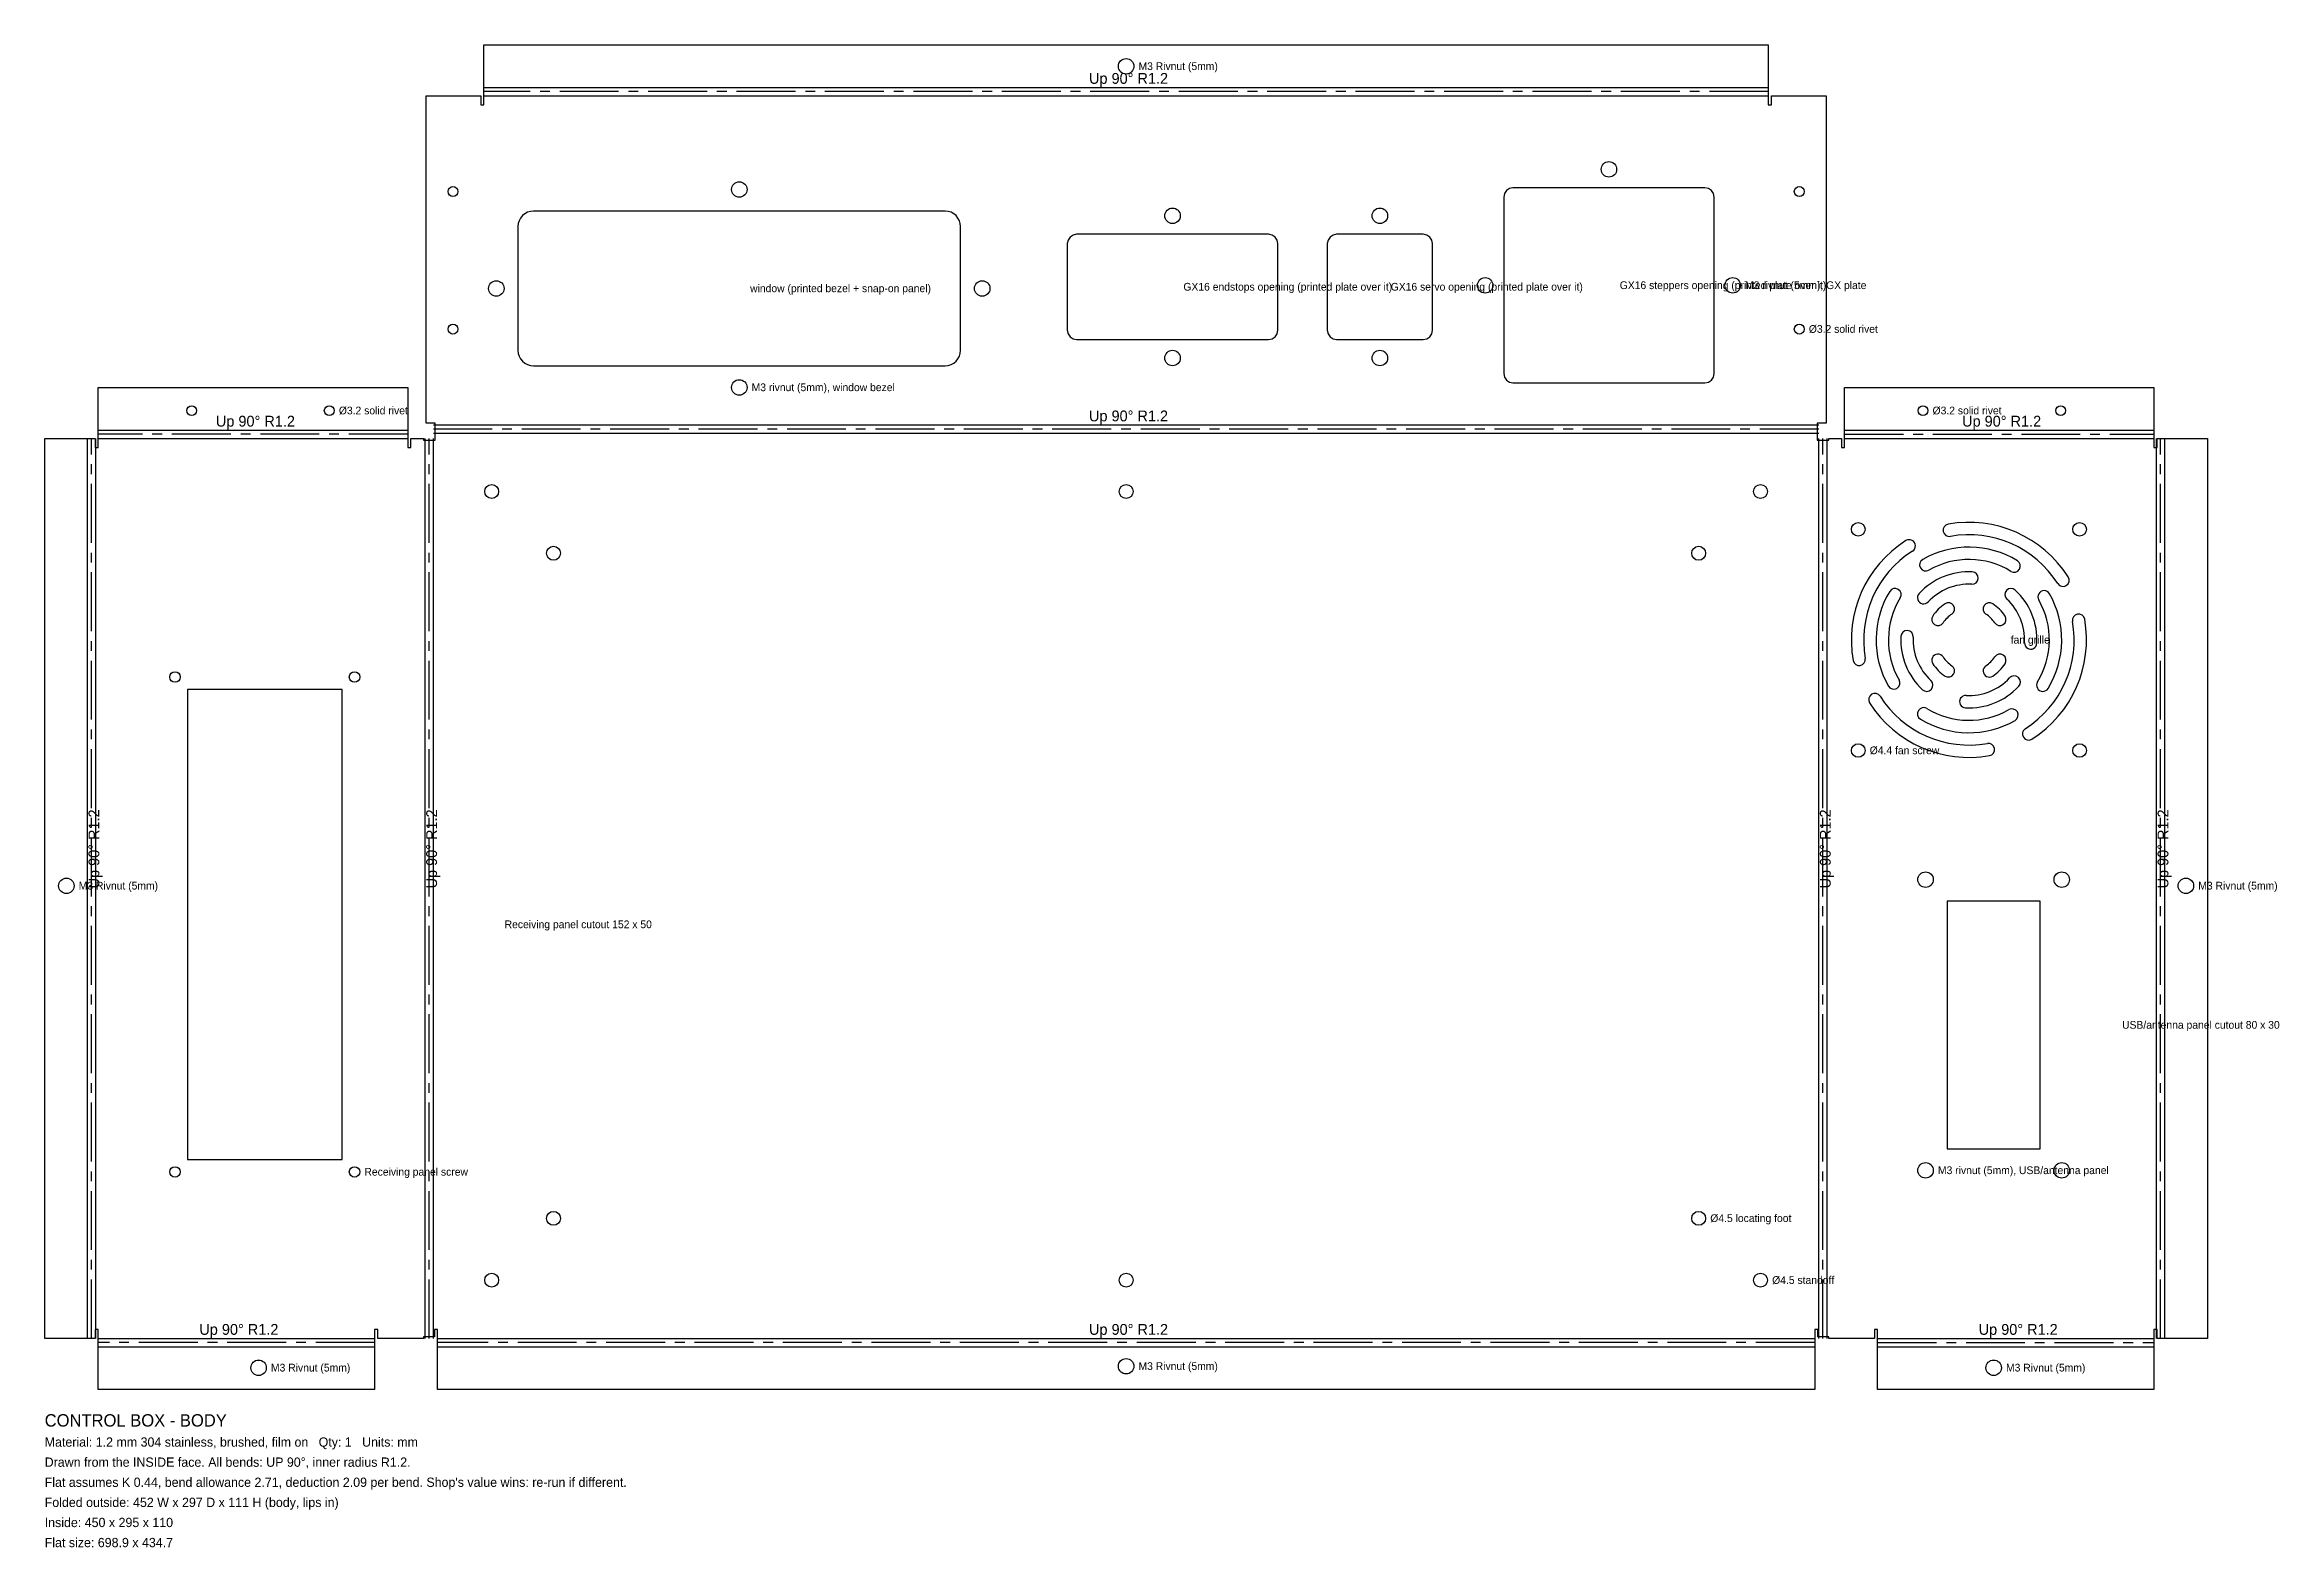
# Model space of a CAD drawing. Header units: millimetres. Extents: x -349 to 373, y -214 to 272.
import ezdxf

# ---------------------------------------------------------------- set-up
doc = ezdxf.new("R2010")
doc.units = ezdxf.units.MM
doc.linetypes.add('CENTER2', pattern=[28.575, 19.05, -3.175, 3.175, -3.175])
for name, color, linetype in [('Bend Center', 1, 'CENTER2'), ('Bend Notes', 3, 'CONTINUOUS'), ('Leaders', 5, 'CONTINUOUS'), ('Title', 7, 'CONTINUOUS'), ('Visible', 7, 'CONTINUOUS'), ('Visible Narrow', 8, 'CONTINUOUS')]:
    doc.layers.add(name, color=color, linetype=linetype)

msp = doc.modelspace()

# ---------------------------------------------------------------- linework, layer by layer
at = {"layer": 'Bend Center'}
for p, q in [((207.5, 256.7715), (-207.5, 256.7715)), ((-334.2715, -146.3), (-334.2715, 144.6)), ((-232.1143, 145.9572), (-332.1143, 145.9572)), ((-225.1572, -146.3), (-225.1572, 144.6)), ((223.8, 147.6572), (-223.8, 147.6572)), ((225.1572, -146.3), (225.1572, 144.6)), ((232.1143, 145.9572), (332.1143, 145.9572)), ((334.2715, -146.3), (334.2715, 144.6)), ((-242.8143, -147.6572), (-332.1143, -147.6572)), ((222.5, -147.6572), (-222.5, -147.6572)), ((242.8143, -147.6572), (332.1143, -147.6572))]:
    msp.add_line(p, q, dxfattribs=at)
at = {"layer": 'Visible'}
for p, q in [((-207.5, 258.6287), (-207.5, 271.9287)), ((-207.5, 271.9287), (207.5, 271.9287)), ((207.5, 271.9287), (207.5, 258.6287)), ((-226.2, 149.5143), (-226.2, 255.4143)), ((-226.2, 255.4143), (-208.5, 255.4143)), ((-208.5, 255.4143), (-208.5, 252.5143)), ((-207.5, 258.1287), (-207.5, 258.6287)), ((-207.5, 255.4143), (-207.5, 258.1287)), ((-207.5, 252.5143), (-207.5, 255.4143)), ((207.5, 258.6287), (207.5, 258.1287)), ((207.5, 258.1287), (207.5, 255.4143)), ((207.5, 255.4143), (207.5, 252.5143)), ((208.5, 252.5143), (208.5, 255.4143)), ((208.5, 255.4143), (226.2, 255.4143)), ((226.2, 255.4143), (226.2, 149.5143)), ((-208.5, 252.5143), (-207.5, 252.5143)), ((207.5, 252.5143), (208.5, 252.5143)), ((122.8787, 224.7357), (122.2284, 223.7624)), ((123.8519, 225.386), (122.8787, 224.7357)), ((125, 225.6143), (123.8519, 225.386)), ((187, 225.6143), (125, 225.6143)), ((188.1481, 225.386), (187, 225.6143)), ((189.1213, 224.7357), (188.1481, 225.386)), ((189.7716, 223.7624), (189.1213, 224.7357)), ((-195.0355, 216.6499), (-195.6573, 215.8922)), ((-194.2779, 217.2717), (-195.0355, 216.6499)), ((-193.4134, 217.7337), (-194.2779, 217.2717)), ((-192.4755, 218.0183), (-193.4134, 217.7337)), ((-191.5, 218.1143), (-192.4755, 218.0183)), ((-58.5, 218.1143), (-191.5, 218.1143)), ((-57.5245, 218.0183), (-58.5, 218.1143)), ((-56.5866, 217.7337), (-57.5245, 218.0183)), ((-55.7221, 217.2717), (-56.5866, 217.7337)), ((-54.9645, 216.6499), (-55.7221, 217.2717)), ((-54.3427, 215.8922), (-54.9645, 216.6499)), ((122.2284, 223.7624), (122, 222.6143)), ((122, 222.6143), (122, 165.6143)), ((190, 222.6143), (189.7716, 223.7624)), ((190, 165.6143), (190, 222.6143)), ((-196.4039, 214.0898), (-196.5, 213.1143)), ((-196.5, 213.1143), (-196.5, 173.1143)), ((-196.1194, 215.0278), (-196.4039, 214.0898)), ((-195.6573, 215.8922), (-196.1194, 215.0278)), ((-53.8806, 215.0278), (-54.3427, 215.8922)), ((-53.5961, 214.0898), (-53.8806, 215.0278)), ((-53.5, 213.1143), (-53.5961, 214.0898)), ((-53.5, 173.1143), (-53.5, 213.1143)), ((-18.1213, 209.7357), (-18.7716, 208.7624)), ((-17.1481, 210.386), (-18.1213, 209.7357)), ((-16, 210.6143), (-17.1481, 210.386)), ((46, 210.6143), (-16, 210.6143)), ((47.1481, 210.386), (46, 210.6143)), ((48.1213, 209.7357), (47.1481, 210.386)), ((48.7716, 208.7624), (48.1213, 209.7357)), ((65.8787, 209.7357), (65.2284, 208.7624)), ((66.8519, 210.386), (65.8787, 209.7357)), ((68, 210.6143), (66.8519, 210.386)), ((96, 210.6143), (68, 210.6143)), ((97.1481, 210.386), (96, 210.6143)), ((98.1213, 209.7357), (97.1481, 210.386)), ((98.7716, 208.7624), (98.1213, 209.7357)), ((-18.7716, 208.7624), (-19, 207.6143)), ((-19, 207.6143), (-19, 179.6143)), ((49, 207.6143), (48.7716, 208.7624)), ((49, 179.6143), (49, 207.6143)), ((65.2284, 208.7624), (65, 207.6143)), ((65, 207.6143), (65, 179.6143)), ((99, 207.6143), (98.7716, 208.7624)), ((99, 179.6143), (99, 207.6143)), ((-19, 179.6143), (-18.7716, 178.4663)), ((-18.7716, 178.4663), (-18.1213, 177.493)), ((-18.1213, 177.493), (-17.1481, 176.8427)), ((-17.1481, 176.8427), (-16, 176.6143)), ((-16, 176.6143), (46, 176.6143)), ((46, 176.6143), (47.1481, 176.8427)), ((47.1481, 176.8427), (48.1213, 177.493)), ((48.1213, 177.493), (48.7716, 178.4663)), ((48.7716, 178.4663), (49, 179.6143)), ((65, 179.6143), (65.2284, 178.4663)), ((65.2284, 178.4663), (65.8787, 177.493)), ((65.8787, 177.493), (66.8519, 176.8427)), ((66.8519, 176.8427), (68, 176.6143)), ((68, 176.6143), (96, 176.6143)), ((96, 176.6143), (97.1481, 176.8427)), ((97.1481, 176.8427), (98.1213, 177.493)), ((98.1213, 177.493), (98.7716, 178.4663)), ((98.7716, 178.4663), (99, 179.6143)), ((-196.5, 173.1143), (-196.4039, 172.1389)), ((-196.4039, 172.1389), (-196.1194, 171.2009)), ((-196.1194, 171.2009), (-195.6573, 170.3365)), ((-195.6573, 170.3365), (-195.0355, 169.5788)), ((-195.0355, 169.5788), (-194.2779, 168.957)), ((-194.2779, 168.957), (-193.4134, 168.4949)), ((-193.4134, 168.4949), (-192.4755, 168.2104)), ((-192.4755, 168.2104), (-191.5, 168.1143)), ((-191.5, 168.1143), (-58.5, 168.1143)), ((-58.5, 168.1143), (-57.5245, 168.2104)), ((-57.5245, 168.2104), (-56.5866, 168.4949)), ((-56.5866, 168.4949), (-55.7221, 168.957)), ((-55.7221, 168.957), (-54.9645, 169.5788)), ((-54.9645, 169.5788), (-54.3427, 170.3365)), ((-54.3427, 170.3365), (-53.8806, 171.2009)), ((-53.8806, 171.2009), (-53.5961, 172.1389)), ((-53.5961, 172.1389), (-53.5, 173.1143)), ((-332.1143, 147.8143), (-332.1143, 161.1143)), ((-332.1143, 161.1143), (-232.1143, 161.1143)), ((-232.1143, 161.1143), (-232.1143, 147.8143)), ((122, 165.6143), (122.2284, 164.4663)), ((122.2284, 164.4663), (122.8787, 163.493)), ((122.8787, 163.493), (123.8519, 162.8427)), ((123.8519, 162.8427), (125, 162.6143)), ((125, 162.6143), (187, 162.6143)), ((187, 162.6143), (188.1481, 162.8427)), ((188.1481, 162.8427), (189.1213, 163.493)), ((189.1213, 163.493), (189.7716, 164.4663)), ((189.7716, 164.4663), (190, 165.6143)), ((232.1143, 147.8143), (232.1143, 161.1143)), ((232.1143, 161.1143), (332.1143, 161.1143)), ((332.1143, 161.1143), (332.1143, 147.8143)), ((-349.4287, -146.3), (-349.4287, 144.6)), ((-349.4287, 144.6), (-335.6287, 144.6)), ((-335.6287, 144.6), (-333.1143, 144.6)), ((-333.1143, 144.6), (-333.1143, 141.7)), ((-332.1143, 147.3143), (-332.1143, 147.8143)), ((-332.1143, 144.6), (-332.1143, 147.3143)), ((-332.1143, 141.7), (-332.1143, 144.6)), ((-232.1143, 147.8143), (-232.1143, 147.3143)), ((-232.1143, 147.3143), (-232.1143, 144.6)), ((-232.1143, 144.6), (-232.1143, 141.7)), ((-231.1143, 141.7), (-231.1143, 144.6)), ((-231.1143, 144.6), (-227.0143, 144.6)), ((-227.0143, 144.6), (-227.0143, 144.1)), ((-223.3, 149.5143), (-226.2, 149.5143)), ((-223.3, 144.1), (-223.3, 149.5143)), ((226.2, 149.5143), (223.3, 149.5143)), ((223.3, 149.5143), (223.3, 144.1)), ((227.0143, 144.1), (227.0143, 144.6)), ((227.0143, 144.6), (231.1143, 144.6)), ((231.1143, 144.6), (231.1143, 141.7)), ((232.1143, 147.3143), (232.1143, 147.8143)), ((232.1143, 144.6), (232.1143, 147.3143)), ((232.1143, 141.7), (232.1143, 144.6)), ((332.1143, 147.8143), (332.1143, 147.3143)), ((332.1143, 147.3143), (332.1143, 144.6)), ((332.1143, 144.6), (332.1143, 141.7)), ((333.1143, 141.7), (333.1143, 144.6)), ((333.1143, 144.6), (335.6287, 144.6)), ((335.6287, 144.6), (349.4287, 144.6)), ((349.4287, 144.6), (349.4287, -146.3)), ((-333.1143, 141.7), (-332.1143, 141.7)), ((-232.1143, 141.7), (-231.1143, 141.7)), ((-227.0143, 144.1), (-223.3, 144.1)), ((223.3, 144.1), (227.0143, 144.1)), ((231.1143, 141.7), (232.1143, 141.7)), ((332.1143, 141.7), (333.1143, 141.7)), ((-253.3143, 63.5), (-303.3143, 63.5)), ((-303.3143, 63.5), (-303.3143, -88.5)), ((-253.3143, -88.5), (-253.3143, 63.5)), ((295.3143, -5), (265.3143, -5)), ((265.3143, -5), (265.3143, -85)), ((295.3143, -85), (295.3143, -5)), ((265.3143, -85), (295.3143, -85)), ((-303.3143, -88.5), (-253.3143, -88.5)), ((-332.1143, -143.4), (-333.1143, -143.4)), ((-333.1143, -143.4), (-333.1143, -146.3)), ((-332.1143, -146.3), (-332.1143, -143.4)), ((-241.8143, -143.4), (-242.8143, -143.4)), ((-242.8143, -143.4), (-242.8143, -146.3)), ((-241.8143, -146.3), (-241.8143, -143.4)), ((-222.5, -143.4), (-223.5, -143.4)), ((-223.5, -143.4), (-223.5, -145.8)), ((-222.5, -146.3), (-222.5, -143.4)), ((223.5, -143.4), (222.5, -143.4)), ((222.5, -143.4), (222.5, -146.3)), ((223.5, -145.8), (223.5, -143.4)), ((242.8143, -143.4), (241.8143, -143.4)), ((241.8143, -143.4), (241.8143, -146.3)), ((242.8143, -146.3), (242.8143, -143.4)), ((333.1143, -143.4), (332.1143, -143.4)), ((332.1143, -143.4), (332.1143, -146.3)), ((333.1143, -146.3), (333.1143, -143.4)), ((-335.6287, -146.3), (-349.4287, -146.3)), ((-333.1143, -146.3), (-335.6287, -146.3)), ((-332.1143, -149.0143), (-332.1143, -146.3)), ((-332.1143, -149.5143), (-332.1143, -149.0143)), ((-332.1143, -162.8143), (-332.1143, -149.5143)), ((-242.8143, -146.3), (-242.8143, -149.0143)), ((-242.8143, -149.0143), (-242.8143, -149.5143)), ((-242.8143, -149.5143), (-242.8143, -162.8143)), ((-227.0143, -146.3), (-241.8143, -146.3)), ((-223.5, -145.8), (-227.0143, -145.8)), ((-227.0143, -145.8), (-227.0143, -146.3)), ((-222.5, -149.0143), (-222.5, -146.3)), ((-222.5, -149.5143), (-222.5, -149.0143)), ((-222.5, -162.8143), (-222.5, -149.5143)), ((222.5, -146.3), (222.5, -149.0143)), ((222.5, -149.0143), (222.5, -149.5143)), ((222.5, -149.5143), (222.5, -162.8143)), ((227.0143, -145.8), (223.5, -145.8)), ((227.0143, -146.3), (227.0143, -145.8)), ((241.8143, -146.3), (227.0143, -146.3)), ((242.8143, -149.0143), (242.8143, -146.3)), ((242.8143, -149.5143), (242.8143, -149.0143)), ((242.8143, -162.8143), (242.8143, -149.5143)), ((332.1143, -146.3), (332.1143, -149.0143)), ((332.1143, -149.0143), (332.1143, -149.5143)), ((332.1143, -149.5143), (332.1143, -162.8143)), ((335.6287, -146.3), (333.1143, -146.3)), ((349.4287, -146.3), (335.6287, -146.3)), ((-242.8143, -162.8143), (-332.1143, -162.8143)), ((222.5, -162.8143), (-222.5, -162.8143)), ((332.1143, -162.8143), (242.8143, -162.8143))]:
    msp.add_line(p, q, dxfattribs=at)
for centre, radius in [((0, 264.9287), 2.5), ((156, 231.6143), 2.5), ((-217.5, 224.4543), 1.6), ((-125, 225.1143), 2.5), ((217.5, 224.4543), 1.6), ((15, 216.6143), 2.5), ((82, 216.6143), 2.5), ((-203.5, 193.1143), 2.5), ((-46.5, 193.1143), 2.5), ((116, 194.1143), 2.5), ((196, 194.1143), 2.5), ((-217.5, 179.9743), 1.6), ((217.5, 179.9743), 1.6), ((15, 170.6143), 2.5), ((82, 170.6143), 2.5), ((-125, 161.1143), 2.5), ((-301.9543, 153.6143), 1.6), ((-257.4743, 153.6143), 1.6), ((257.4743, 153.6143), 1.6), ((301.9543, 153.6143), 1.6), ((-205, 127.5), 2.25), ((0, 127.5), 2.25), ((205, 127.5), 2.25), ((236.5643, 115.25), 2.2), ((308.0643, 115.25), 2.2), ((-185, 107.5), 2.25), ((185, 107.5), 2.25), ((-307.3143, 67.5), 1.7), ((-249.3143, 67.5), 1.7), ((236.5643, 43.75), 2.2), ((308.0643, 43.75), 2.2), ((-342.4287, 0), 2.5), ((258.3143, 2), 2.5), ((302.3143, 2), 2.5), ((342.4287, 0), 2.5), ((-307.3143, -92.5), 1.7), ((-249.3143, -92.5), 1.7), ((258.3143, -92), 2.5), ((302.3143, -92), 2.5), ((-185, -107.5), 2.25), ((185, -107.5), 2.25), ((-205, -127.5), 2.25), ((0, -127.5), 2.25), ((205, -127.5), 2.25), ((-280.3143, -155.8143), 2.5), ((0, -155.3143), 2.5), ((280.3143, -155.8143), 2.5)]:
    msp.add_circle(centre, radius, dxfattribs=at)
for centre, radius, start, end in [((265.9985, 114.9416), 2, 100.1042, 280.1042), ((272.3143, 79.5), 38, 32.3859, 100.1042), ((272.3143, 79.5), 38, 122.3859, 190.1042), ((253.032, 109.9005), 2, 302.3859, 122.3859), ((272.3143, 79.5), 30, 58.4873, 119.8394), ((272.3143, 79.5), 34, 32.3859, 100.1042), ((272.3143, 79.5), 34, 122.3859, 190.1042), ((272.3143, 79.5), 22, 87.1352, 137.0282), ((258.3823, 103.7879), 2, 119.8394, 299.8394), ((272.3143, 79.5), 26, 58.4873, 119.8394), ((273.3139, 99.475), 2, 267.1352, 87.1352), ((286.9496, 103.3707), 2, 238.4873, 58.4873), ((272.3143, 79.5), 30, 148.4873, 209.8394), ((248.4436, 94.1352), 2, 328.4873, 148.4873), ((257.6806, 93.1328), 2, 137.0282, 317.0282), ((272.3143, 79.5), 18, 87.1352, 137.0282), ((285.9471, 94.1338), 2, 47.0282, 227.0282), ((272.3143, 79.5), 22, 357.1352, 47.0282), ((296.6022, 93.432), 2, 29.8394, 209.8394), ((272.3143, 79.5), 30, 328.4873, 29.8394), ((302.7149, 98.7823), 2, 212.3859, 32.3859), ((272.3143, 79.5), 26, 148.4873, 209.8394), ((262.2988, 86.1097), 2, 146.5775, 326.5775), ((272.3143, 79.5), 14, 123.4225, 146.5775), ((272.3143, 79.5), 10, 123.4225, 146.5775), ((265.7046, 89.5156), 2, 303.4225, 123.4225), ((278.924, 89.5156), 2, 56.5775, 236.5775), ((272.3143, 79.5), 10, 33.4225, 56.5775), ((272.3143, 79.5), 14, 33.4225, 56.5775), ((282.3299, 86.1097), 2, 213.4225, 33.4225), ((272.3143, 79.5), 18, 357.1352, 47.0282), ((272.3143, 79.5), 26, 328.4873, 29.8394), ((307.756, 85.8158), 2, 10.1042, 190.1042), ((272.3143, 79.5), 22, 177.1352, 227.0282), ((252.3393, 80.4996), 2, 357.1352, 177.1352), ((272.3143, 79.5), 18, 177.1352, 227.0282), ((272.3143, 79.5), 34, 302.3859, 10.1042), ((272.3143, 79.5), 38, 302.3859, 10.1042), ((236.8727, 73.1842), 2, 190.1042, 10.1042), ((262.2988, 72.8903), 2, 33.4225, 213.4225), ((272.3143, 79.5), 10, 213.4225, 236.5775), ((272.3143, 79.5), 10, 303.4225, 326.5775), ((282.3299, 72.8903), 2, 326.5775, 146.5775), ((292.2893, 78.5004), 2, 177.1352, 357.1352), ((248.0265, 65.568), 2, 209.8394, 29.8394), ((258.6816, 64.8662), 2, 227.0282, 47.0282), ((272.3143, 79.5), 14, 213.4225, 236.5775), ((265.7046, 69.4844), 2, 236.5775, 56.5775), ((272.3143, 79.5), 18, 267.1352, 317.0282), ((278.924, 69.4844), 2, 123.4225, 303.4225), ((272.3143, 79.5), 14, 303.4225, 326.5775), ((286.9481, 65.8672), 2, 317.0282, 137.0282), ((296.185, 64.8648), 2, 148.4873, 328.4873), ((241.9138, 60.2177), 2, 32.3859, 212.3859), ((272.3143, 79.5), 38, 212.3859, 280.1042), ((272.3143, 79.5), 34, 212.3859, 280.1042), ((271.3148, 59.525), 2, 87.1352, 267.1352), ((272.3143, 79.5), 22, 267.1352, 317.0282), ((257.6791, 55.6293), 2, 58.4873, 238.4873), ((272.3143, 79.5), 30, 238.4873, 299.8394), ((272.3143, 79.5), 26, 238.4873, 299.8394), ((286.2463, 55.2121), 2, 299.8394, 119.8394), ((291.5966, 49.0995), 2, 122.3859, 302.3859), ((278.6301, 44.0584), 2, 280.1042, 100.1042)]:
    msp.add_arc(centre, radius, start, end, dxfattribs=at)
at = {"layer": 'Visible Narrow'}
for p, q in [((-207.5, 258.1287), (207.5, 258.1287)), ((-207.5, 255.4143), (207.5, 255.4143)), ((-335.6287, -146.3), (-335.6287, 144.6)), ((-332.9143, -146.3), (-332.9143, 144.6)), ((-332.1143, 147.3143), (-232.1143, 147.3143)), ((-332.1143, 144.6), (-232.1143, 144.6)), ((-226.5143, -146.3), (-226.5143, 144.6)), ((-223.8, 149.0143), (223.8, 149.0143)), ((-223.8, 146.3), (223.8, 146.3)), ((-223.8, -146.3), (-223.8, 144.6)), ((223.8, -146.3), (223.8, 144.6)), ((226.5143, -146.3), (226.5143, 144.6)), ((232.1143, 147.3143), (332.1143, 147.3143)), ((232.1143, 144.6), (332.1143, 144.6)), ((332.9143, -146.3), (332.9143, 144.6)), ((335.6287, -146.3), (335.6287, 144.6)), ((-332.1143, -146.3), (-242.8143, -146.3)), ((-332.1143, -149.0143), (-242.8143, -149.0143)), ((-222.5, -146.3), (222.5, -146.3)), ((-222.5, -149.0143), (222.5, -149.0143)), ((242.8143, -146.3), (332.1143, -146.3)), ((242.8143, -149.0143), (332.1143, -149.0143))]:
    msp.add_line(p, q, dxfattribs=at)

# ---------------------------------------------------------------- texts
at = {"layer": 'Bend Notes'}
for p in [(-12, 259.2715), (-294.1143, 148.4572), (-12, 150.1572), (270.1143, 148.4572), (-299.4643, -145.1572), (-12, -145.1572), (275.4643, -145.1572)]:
    msp.add_text('Up 90%%D R1.2', height=3.5, dxfattribs=at).set_placement(p)
for p in [(-331.7715, -0.85), (-222.6572, -0.85), (227.6572, -0.85), (336.7715, -0.85)]:
    msp.add_text('Up 90%%D R1.2', height=3.5, rotation=90, dxfattribs=at).set_placement(p)
at = {"layer": 'Leaders'}
for s, p in [('M3 Rivnut (5mm)', (4, 263.7287)), ('GX16 endstops opening (printed plate over it)', (18.5, 192.4143)), ('GX16 servo opening (printed plate over it)', (85.5, 192.4143)), ('GX16 steppers opening (printed plate over it)', (159.5, 192.9143)), ('M3 rivnut (5mm), GX plate', (200, 192.9143)), ('window (printed bezel + snap-on panel)', (-121.5, 191.9143)), ('%%c3.2 solid rivet', (220.6, 178.7743)), ('M3 rivnut (5mm), window bezel', (-121, 159.9143)), ('%%c3.2 solid rivet', (-254.3743, 152.4143)), ('%%c3.2 solid rivet', (260.5743, 152.4143)), ('fan grille', (285.8143, 78.3)), ('%%c4.4 fan screw', (240.2643, 42.55)), ('M3 Rivnut (5mm)', (-338.4287, -1.2)), ('M3 Rivnut (5mm)', (346.4287, -1.2)), ('Receiving panel cutout 152 x 50', (-200.8143, -13.7)), ('USB/antenna panel cutout 80 x 30', (321.8143, -46.2)), ('Receiving panel screw', (-246.1143, -93.7)), ('M3 rivnut (5mm), USB/antenna panel', (262.3143, -93.2)), ('%%c4.5 locating foot', (188.75, -108.7)), ('%%c4.5 standoff', (208.75, -128.7)), ('M3 Rivnut (5mm)', (-276.3143, -157.0143)), ('M3 Rivnut (5mm)', (4, -156.5143)), ('M3 Rivnut (5mm)', (284.3143, -157.0143))]:
    msp.add_text(s, height=2.5, dxfattribs=at).set_placement(p)
at = {"layer": 'Title'}
for s, height, p in [('CONTROL BOX - BODY', 4, (-349.4287, -174.8143)), ('Material: 1.2 mm 304 stainless, brushed, film on   Qty: 1   Units: mm', 3, (-349.4287, -181.3143)), ('Drawn from the INSIDE face. All bends: UP 90%%D, inner radius R1.2.', 3, (-349.4287, -187.8143)), ("Flat assumes K 0.44, bend allowance 2.71, deduction 2.09 per bend. Shop's value wins: re-run if different.", 3, (-349.4287, -194.3143)), ('Folded outside: 452 W x 297 D x 111 H (body, lips in)', 3, (-349.4287, -200.8143)), ('Inside: 450 x 295 x 110', 3, (-349.4287, -207.3143)), ('Flat size: 698.9 x 434.7', 3, (-349.4287, -213.8143))]:
    msp.add_text(s, height=height, dxfattribs=at).set_placement(p)

doc.saveas('drawing.dxf')
